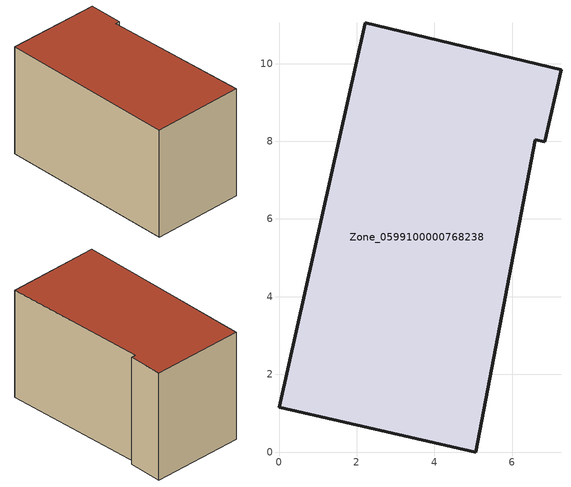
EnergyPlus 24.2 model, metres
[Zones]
Zone_0599100000768238
 floor ground (C_G): 2.22,11.04 7.26,9.84 6.84,7.98 6.6,8.04 5.06,0 0,1.15 z0
 wall outside (C_F): 7.26,9.84 2.22,11.04 0,1.15 5.06,0 6.6,8.04 6.84,7.98 7.26,9.84 z0:6.29
 roof outside (C_R): 5.06,0 6.6,8.04 6.84,7.98 7.26,9.84 2.22,11.04 0,1.15 z6.29
[BUILDING]
Pand.0599100000768238: North Axis=0; Terrain=City; Loads Convergence Tolerance Value=0.04; Temperature Convergence Tolerance Value=0.4; Solar Distribution=FullExterior; Maximum Number of Warmup Days=25; Minimum Number of Warmup Days=1
[Site:Location]
Rotterdam.The.Hague.AP_ZH_NLD Design_Conditions: Latitude=51.96; Longitude=4.45; Time Zone=1; Elevation=-4.5
[SITE:GROUNDTEMPERATURE:BUILDINGSURFACE]
18, 18, 18, 18, 18, 18, 18, 18, 18, 18, 18, 18
[MATERIAL] Thermal Absorptance=0.9; Solar Absorptance=0.7; Visible Absorptance=0.7
Name | Roughness | Thickness | Conductivity | Density | Specific Heat
G.TI.1946 | MediumSmooth | 0.15 | 1 | 540 | 1210
F.TI.1946 | Rough | 0.3 | 0.857143 | 1920 | 840
R.TI.1946 | MediumRough | 0.2 | 0.1 | 1500 | 1000
[CONSTRUCTION]
C_G: G.TI.1946
C_F: F.TI.1946
C_R: R.TI.1946
[ZONE]
Zone_0599100000768238: Type=1; Multiplier=1; Ceiling Height=Autocalculate; Volume=Autocalculate; Floor Area=autocalculate; Part of Total Floor Area=Yes
[ZONEINFILTRATION:DESIGNFLOWRATE]
Infil_Zone_0599100000768238: Zone or ZoneList or Space or SpaceList=Zone_0599100000768238; Schedule=AlwaysOn; Design Flow Rate Calculation Method=Flow/Area; Flow Rate per Floor Area=0.003; Constant Term Coefficient=1; Temperature Term Coefficient=0; Velocity Term Coefficient=0; Velocity Squared Term Coefficient=0
[HVACTEMPLATE:ZONE:IDEALLOADSAIRSYSTEM]
Zone_0599100000768238: Maximum Heating Supply Air Temperature=50; Minimum Cooling Supply Air Temperature=13; Maximum Heating Supply Air Humidity Ratio=0.0156; Minimum Cooling Supply Air Humidity Ratio=0.0077; Heating Limit=NoLimit; Cooling Limit=NoLimit; Dehumidification Control Type=ConstantSensibleHeatRatio; Cooling Sensible Heat Ratio=0.7; Dehumidification Setpoint=60; Humidification Control Type=None; Humidification Setpoint=30; Outdoor Air Method=None; Outdoor Air Flow Rate per Person=0.00944; Outdoor Air Flow Rate per Zone Floor Area=0; Outdoor Air Flow Rate per Zone=0; Demand Controlled Ventilation Type=None; Outdoor Air Economizer Type=NoEconomizer; Heat Recovery Type=None; Sensible Heat Recovery Effectiveness=0.7; Latent Heat Recovery Effectiveness=0.65
[ZONECONTROL:THERMOSTAT]
ThermostatControl_Zone_0599100000768238: Zone or ZoneList=Zone_0599100000768238; Control Type Schedule=DualSetpointControlType; Control 1=Thermostat_Zone_0599100000768238; Temperature Difference Between Cutout And Setpoint=0
[THERMOSTATSETPOINT:DUALSETPOINT]
Thermostat_Zone_0599100000768238: Heating Setpoint Temperature Schedule=HeatingSetpoint_Zone_0599100000768238; Cooling Setpoint Temperature Schedule=CoolingSetpoint_Zone_0599100000768238
[SCHEDULE:COMPACT]
HeatingSetpoint_Zone_0599100000768238: Through: 12/31, For: AllDays, Until: 24:00, 21
CoolingSetpoint_Zone_0599100000768238: Through: 12/31, For: AllDays, Until: 24:00, 24
DualSetpointControlType: Through: 12/31, For: AllDays, Until: 24:00, 4
AlwaysOn: Through: 12/31, For: AllDays, Until: 24:00, 1
